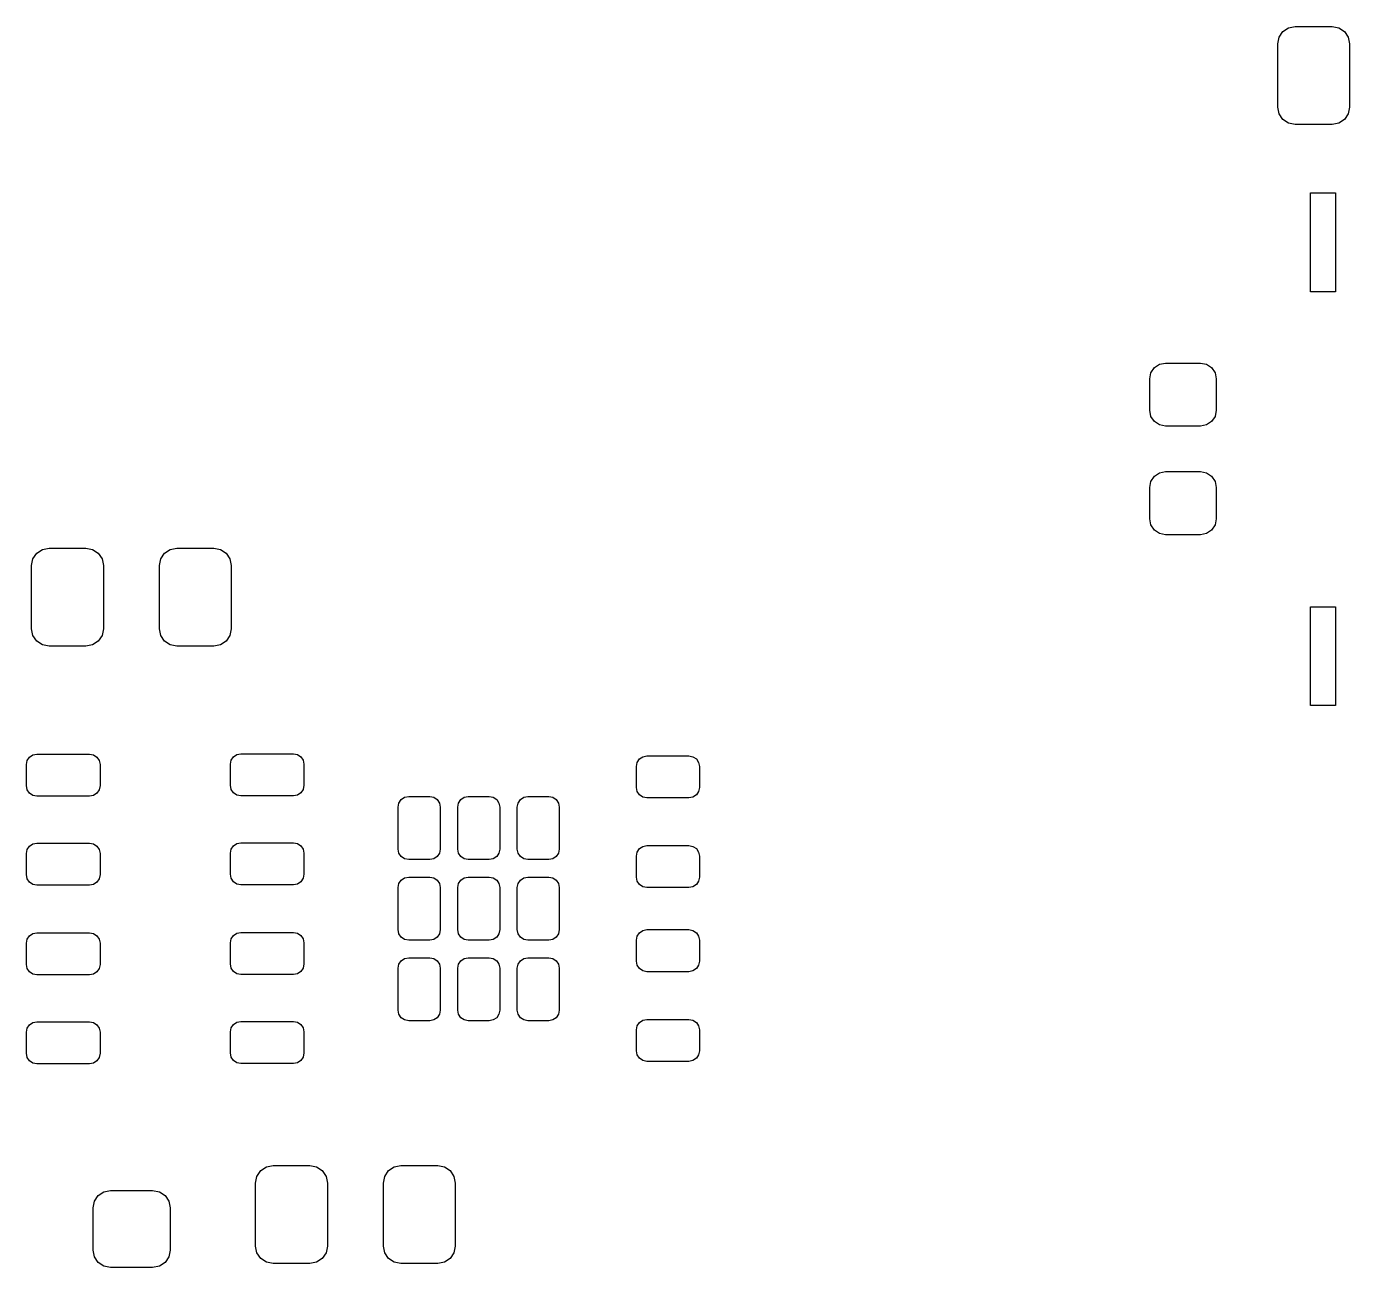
# Model space of a CAD drawing. Header units: millimetres. Extents: x 58.4 to 140.9, y -102.5 to -49.7.
# Drawn here: x 102.11 to 120.99, y -67.43 to -49.72 of the extents above; entities that cross this region are included whole.
import ezdxf

# ---------------------------------------------------------------- set-up
doc = ezdxf.new("R2010")
doc.units = ezdxf.units.MM
doc.layers.add('F.Paste', color=253, linetype='CONTINUOUS', true_color=0xb4a09a)

msp = doc.modelspace()

# ---------------------------------------------------------------- linework, layer by layer
at = {"layer": 'F.Paste', "linetype": 'CONTINUOUS'}
for p, q in [((119.988903, -49.873329), (120.043096, -49.792223)), ((120.043096, -49.792223), (120.124202, -49.73803)), ((120.124202, -49.73803), (120.219873, -49.719)), ((120.219873, -49.719), (120.744873, -49.719)), ((120.744873, -49.719), (120.840544, -49.73803)), ((120.840544, -49.73803), (120.92165, -49.792223)), ((120.92165, -49.792223), (120.975843, -49.873329)), ((119.969873, -49.969), (119.988903, -49.873329)), ((119.969873, -50.869), (119.969873, -49.969)), ((120.975843, -49.873329), (120.994873, -49.969)), ((120.994873, -49.969), (120.994873, -50.869)), ((119.988903, -50.964671), (119.969873, -50.869)), ((120.043096, -51.045777), (119.988903, -50.964671)), ((120.975843, -50.964671), (120.92165, -51.045777)), ((120.994873, -50.869), (120.975843, -50.964671)), ((120.124202, -51.09997), (120.043096, -51.045777)), ((120.219873, -51.119), (120.124202, -51.09997)), ((120.744873, -51.119), (120.219873, -51.119)), ((120.840544, -51.09997), (120.744873, -51.119)), ((120.92165, -51.045777), (120.840544, -51.09997)), ((120.438291, -53.5051), (120.438291, -52.0954)), ((120.438291, -52.0954), (120.793891, -52.0954)), ((120.793891, -52.0954), (120.793891, -53.5051)), ((120.793891, -53.5051), (120.438291, -53.5051)), ((118.208901, -54.588192), (118.281896, -54.539418)), ((118.281896, -54.539418), (118.368, -54.522291)), ((118.368, -54.522291), (118.868, -54.522291)), ((118.868, -54.522291), (118.954104, -54.539418)), ((118.954104, -54.539418), (119.027099, -54.588192)), ((118.143, -54.747291), (118.160127, -54.661187)), ((118.143, -55.197291), (118.143, -54.747291)), ((118.160127, -54.661187), (118.208901, -54.588192)), ((119.027099, -54.588192), (119.075873, -54.661187)), ((119.075873, -54.661187), (119.093, -54.747291)), ((119.093, -54.747291), (119.093, -55.197291)), ((118.160127, -55.283395), (118.143, -55.197291)), ((118.208901, -55.35639), (118.160127, -55.283395)), ((119.075873, -55.283395), (119.027099, -55.35639)), ((119.093, -55.197291), (119.075873, -55.283395)), ((118.281896, -55.405164), (118.208901, -55.35639)), ((118.368, -55.422291), (118.281896, -55.405164)), ((118.868, -55.422291), (118.368, -55.422291)), ((118.954104, -55.405164), (118.868, -55.422291)), ((119.027099, -55.35639), (118.954104, -55.405164)), ((118.281896, -56.089418), (118.368, -56.072291)), ((118.368, -56.072291), (118.868, -56.072291)), ((118.868, -56.072291), (118.954104, -56.089418)), ((118.143, -56.297291), (118.160127, -56.211187)), ((118.160127, -56.211187), (118.208901, -56.138192)), ((118.208901, -56.138192), (118.281896, -56.089418)), ((118.954104, -56.089418), (119.027099, -56.138192)), ((119.027099, -56.138192), (119.075873, -56.211187)), ((119.075873, -56.211187), (119.093, -56.297291)), ((118.143, -56.747291), (118.143, -56.297291)), ((119.093, -56.297291), (119.093, -56.747291)), ((118.160127, -56.833395), (118.143, -56.747291)), ((118.208901, -56.90639), (118.160127, -56.833395)), ((119.075873, -56.833395), (119.027099, -56.90639)), ((119.093, -56.747291), (119.075873, -56.833395)), ((118.281896, -56.955164), (118.208901, -56.90639)), ((118.368, -56.972291), (118.281896, -56.955164)), ((118.868, -56.972291), (118.368, -56.972291)), ((118.954104, -56.955164), (118.868, -56.972291)), ((119.027099, -56.90639), (118.954104, -56.955164)), ((102.257828, -57.237112), (102.338934, -57.182919)), ((102.338934, -57.182919), (102.434605, -57.163889)), ((102.434605, -57.163889), (102.959605, -57.163889)), ((102.959605, -57.163889), (103.055276, -57.182919)), ((103.055276, -57.182919), (103.136382, -57.237112)), ((104.082828, -57.237112), (104.163934, -57.182919)), ((104.163934, -57.182919), (104.259605, -57.163889)), ((104.259605, -57.163889), (104.784605, -57.163889)), ((104.784605, -57.163889), (104.880276, -57.182919)), ((104.880276, -57.182919), (104.961382, -57.237112)), ((102.184605, -57.413889), (102.203635, -57.318218)), ((102.203635, -57.318218), (102.257828, -57.237112)), ((103.136382, -57.237112), (103.190575, -57.318218)), ((103.190575, -57.318218), (103.209605, -57.413889)), ((104.009605, -57.413889), (104.028635, -57.318218)), ((104.028635, -57.318218), (104.082828, -57.237112)), ((104.961382, -57.237112), (105.015575, -57.318218)), ((105.015575, -57.318218), (105.034605, -57.413889)), ((102.184605, -58.313889), (102.184605, -57.413889)), ((103.209605, -57.413889), (103.209605, -58.313889)), ((104.009605, -58.313889), (104.009605, -57.413889)), ((105.034605, -57.413889), (105.034605, -58.313889)), ((120.438291, -59.4106), (120.438291, -58.0009)), ((120.438291, -58.0009), (120.793891, -58.0009)), ((120.793891, -58.0009), (120.793891, -59.4106)), ((102.203635, -58.40956), (102.184605, -58.313889)), ((103.209605, -58.313889), (103.190575, -58.40956)), ((104.028635, -58.40956), (104.009605, -58.313889)), ((105.034605, -58.313889), (105.015575, -58.40956)), ((102.257828, -58.490666), (102.203635, -58.40956)), ((102.338934, -58.544859), (102.257828, -58.490666)), ((103.136382, -58.490666), (103.055276, -58.544859)), ((103.190575, -58.40956), (103.136382, -58.490666)), ((104.082828, -58.490666), (104.028635, -58.40956)), ((104.163934, -58.544859), (104.082828, -58.490666)), ((104.961382, -58.490666), (104.880276, -58.544859)), ((105.015575, -58.40956), (104.961382, -58.490666)), ((102.434605, -58.563889), (102.338934, -58.544859)), ((102.959605, -58.563889), (102.434605, -58.563889)), ((103.055276, -58.544859), (102.959605, -58.563889)), ((104.259605, -58.563889), (104.163934, -58.544859)), ((104.784605, -58.563889), (104.259605, -58.563889)), ((104.880276, -58.544859), (104.784605, -58.563889)), ((120.793891, -59.4106), (120.438291, -59.4106)), ((102.111605, -60.253889), (102.123023, -60.196486)), ((102.123023, -60.196486), (102.155539, -60.147823)), ((102.155539, -60.147823), (102.204202, -60.115307)), ((102.204202, -60.115307), (102.261605, -60.103889)), ((102.261605, -60.103889), (103.011605, -60.103889)), ((103.011605, -60.103889), (103.069008, -60.115307)), ((103.069008, -60.115307), (103.117671, -60.147823)), ((103.117671, -60.147823), (103.150187, -60.196486)), ((103.150187, -60.196486), (103.161605, -60.253889)), ((105.021605, -60.248889), (105.033023, -60.191486)), ((105.033023, -60.191486), (105.065539, -60.142823)), ((105.065539, -60.142823), (105.114202, -60.110307)), ((105.114202, -60.110307), (105.171605, -60.098889)), ((105.171605, -60.098889), (105.921605, -60.098889)), ((105.921605, -60.098889), (105.979008, -60.110307)), ((105.979008, -60.110307), (106.027671, -60.142823)), ((106.027671, -60.142823), (106.060187, -60.191486)), ((106.060187, -60.191486), (106.071605, -60.248889)), ((110.816605, -60.278889), (110.828023, -60.221486)), ((110.828023, -60.221486), (110.860539, -60.172823)), ((110.860539, -60.172823), (110.909202, -60.140307)), ((110.909202, -60.140307), (110.966605, -60.128889)), ((110.966605, -60.128889), (111.566605, -60.128889)), ((111.566605, -60.128889), (111.624008, -60.140307)), ((111.624008, -60.140307), (111.672671, -60.172823)), ((111.672671, -60.172823), (111.705187, -60.221486)), ((111.705187, -60.221486), (111.716605, -60.278889)), ((102.111605, -60.553889), (102.111605, -60.253889)), ((103.161605, -60.253889), (103.161605, -60.553889)), ((105.021605, -60.548889), (105.021605, -60.248889)), ((106.071605, -60.248889), (106.071605, -60.548889)), ((110.816605, -60.578889), (110.816605, -60.278889)), ((111.716605, -60.278889), (111.716605, -60.578889)), ((102.123023, -60.611292), (102.111605, -60.553889)), ((102.155539, -60.659955), (102.123023, -60.611292)), ((103.150187, -60.611292), (103.117671, -60.659955)), ((103.161605, -60.553889), (103.150187, -60.611292)), ((105.033023, -60.606292), (105.021605, -60.548889)), ((105.065539, -60.654955), (105.033023, -60.606292)), ((106.060187, -60.606292), (106.027671, -60.654955)), ((106.071605, -60.548889), (106.060187, -60.606292)), ((110.828023, -60.636292), (110.816605, -60.578889)), ((111.716605, -60.578889), (111.705187, -60.636292)), ((102.204202, -60.692471), (102.155539, -60.659955)), ((102.261605, -60.703889), (102.204202, -60.692471)), ((103.011605, -60.703889), (102.261605, -60.703889)), ((103.069008, -60.692471), (103.011605, -60.703889)), ((103.117671, -60.659955), (103.069008, -60.692471)), ((105.114202, -60.687471), (105.065539, -60.654955)), ((105.171605, -60.698889), (105.114202, -60.687471)), ((105.921605, -60.698889), (105.171605, -60.698889)), ((105.979008, -60.687471), (105.921605, -60.698889)), ((106.027671, -60.654955), (105.979008, -60.687471)), ((107.416605, -60.858889), (107.428023, -60.801486)), ((107.428023, -60.801486), (107.460539, -60.752823)), ((107.460539, -60.752823), (107.509202, -60.720307)), ((107.509202, -60.720307), (107.566605, -60.708889)), ((107.566605, -60.708889), (107.866605, -60.708889)), ((107.866605, -60.708889), (107.924008, -60.720307)), ((107.924008, -60.720307), (107.972671, -60.752823)), ((107.972671, -60.752823), (108.005187, -60.801486)), ((108.005187, -60.801486), (108.016605, -60.858889)), ((108.266605, -60.858889), (108.278023, -60.801486)), ((108.278023, -60.801486), (108.310539, -60.752823)), ((108.310539, -60.752823), (108.359202, -60.720307)), ((108.359202, -60.720307), (108.416605, -60.708889)), ((108.416605, -60.708889), (108.716605, -60.708889)), ((108.716605, -60.708889), (108.774008, -60.720307)), ((108.774008, -60.720307), (108.822671, -60.752823)), ((108.822671, -60.752823), (108.855187, -60.801486)), ((108.855187, -60.801486), (108.866605, -60.858889)), ((109.116605, -60.858889), (109.128023, -60.801486)), ((109.128023, -60.801486), (109.160539, -60.752823)), ((109.160539, -60.752823), (109.209202, -60.720307)), ((109.209202, -60.720307), (109.266605, -60.708889)), ((109.266605, -60.708889), (109.566605, -60.708889)), ((109.566605, -60.708889), (109.624008, -60.720307)), ((109.624008, -60.720307), (109.672671, -60.752823)), ((109.672671, -60.752823), (109.705187, -60.801486)), ((109.705187, -60.801486), (109.716605, -60.858889)), ((110.860539, -60.684955), (110.828023, -60.636292)), ((110.909202, -60.717471), (110.860539, -60.684955)), ((110.966605, -60.728889), (110.909202, -60.717471)), ((111.566605, -60.728889), (110.966605, -60.728889)), ((111.624008, -60.717471), (111.566605, -60.728889)), ((111.672671, -60.684955), (111.624008, -60.717471)), ((111.705187, -60.636292), (111.672671, -60.684955)), ((107.416605, -61.458889), (107.416605, -60.858889)), ((108.016605, -60.858889), (108.016605, -61.458889)), ((108.266605, -61.458889), (108.266605, -60.858889)), ((108.866605, -60.858889), (108.866605, -61.458889)), ((109.116605, -61.458889), (109.116605, -60.858889)), ((109.716605, -60.858889), (109.716605, -61.458889)), ((105.114202, -61.380307), (105.171605, -61.368889)), ((105.171605, -61.368889), (105.921605, -61.368889)), ((105.921605, -61.368889), (105.979008, -61.380307)), ((102.111605, -61.523889), (102.123023, -61.466486)), ((102.111605, -61.823889), (102.111605, -61.523889)), ((102.123023, -61.466486), (102.155539, -61.417823)), ((102.155539, -61.417823), (102.204202, -61.385307)), ((102.204202, -61.385307), (102.261605, -61.373889)), ((102.261605, -61.373889), (103.011605, -61.373889)), ((103.011605, -61.373889), (103.069008, -61.385307)), ((103.069008, -61.385307), (103.117671, -61.417823)), ((103.117671, -61.417823), (103.150187, -61.466486)), ((103.150187, -61.466486), (103.161605, -61.523889)), ((103.161605, -61.523889), (103.161605, -61.823889)), ((105.021605, -61.518889), (105.033023, -61.461486)), ((105.021605, -61.818889), (105.021605, -61.518889)), ((105.033023, -61.461486), (105.065539, -61.412823)), ((105.065539, -61.412823), (105.114202, -61.380307)), ((105.979008, -61.380307), (106.027671, -61.412823)), ((106.027671, -61.412823), (106.060187, -61.461486)), ((106.060187, -61.461486), (106.071605, -61.518889)), ((106.071605, -61.518889), (106.071605, -61.818889)), ((107.428023, -61.516292), (107.416605, -61.458889)), ((107.460539, -61.564955), (107.428023, -61.516292)), ((108.005187, -61.516292), (107.972671, -61.564955)), ((108.016605, -61.458889), (108.005187, -61.516292)), ((108.278023, -61.516292), (108.266605, -61.458889)), ((108.310539, -61.564955), (108.278023, -61.516292)), ((108.855187, -61.516292), (108.822671, -61.564955)), ((108.866605, -61.458889), (108.855187, -61.516292)), ((109.128023, -61.516292), (109.116605, -61.458889)), ((109.160539, -61.564955), (109.128023, -61.516292)), ((109.705187, -61.516292), (109.672671, -61.564955)), ((109.716605, -61.458889), (109.705187, -61.516292)), ((110.816605, -61.558889), (110.828023, -61.501486)), ((110.816605, -61.858889), (110.816605, -61.558889)), ((110.828023, -61.501486), (110.860539, -61.452823)), ((110.860539, -61.452823), (110.909202, -61.420307)), ((110.909202, -61.420307), (110.966605, -61.408889)), ((110.966605, -61.408889), (111.566605, -61.408889)), ((111.566605, -61.408889), (111.624008, -61.420307)), ((111.624008, -61.420307), (111.672671, -61.452823)), ((111.672671, -61.452823), (111.705187, -61.501486)), ((111.705187, -61.501486), (111.716605, -61.558889)), ((111.716605, -61.558889), (111.716605, -61.858889)), ((107.509202, -61.597471), (107.460539, -61.564955)), ((107.566605, -61.608889), (107.509202, -61.597471)), ((107.866605, -61.608889), (107.566605, -61.608889)), ((107.924008, -61.597471), (107.866605, -61.608889)), ((107.972671, -61.564955), (107.924008, -61.597471)), ((108.359202, -61.597471), (108.310539, -61.564955)), ((108.416605, -61.608889), (108.359202, -61.597471)), ((108.716605, -61.608889), (108.416605, -61.608889)), ((108.774008, -61.597471), (108.716605, -61.608889)), ((108.822671, -61.564955), (108.774008, -61.597471)), ((109.209202, -61.597471), (109.160539, -61.564955)), ((109.266605, -61.608889), (109.209202, -61.597471)), ((109.566605, -61.608889), (109.266605, -61.608889)), ((109.624008, -61.597471), (109.566605, -61.608889)), ((109.672671, -61.564955), (109.624008, -61.597471)), ((102.123023, -61.881292), (102.111605, -61.823889)), ((102.155539, -61.929955), (102.123023, -61.881292)), ((102.204202, -61.962471), (102.155539, -61.929955)), ((103.117671, -61.929955), (103.069008, -61.962471)), ((103.150187, -61.881292), (103.117671, -61.929955)), ((103.161605, -61.823889), (103.150187, -61.881292)), ((105.033023, -61.876292), (105.021605, -61.818889)), ((105.065539, -61.924955), (105.033023, -61.876292)), ((105.114202, -61.957471), (105.065539, -61.924955)), ((106.027671, -61.924955), (105.979008, -61.957471)), ((106.060187, -61.876292), (106.027671, -61.924955)), ((106.071605, -61.818889), (106.060187, -61.876292)), ((107.428023, -61.951486), (107.460539, -61.902823)), ((107.460539, -61.902823), (107.509202, -61.870307)), ((107.509202, -61.870307), (107.566605, -61.858889)), ((107.566605, -61.858889), (107.866605, -61.858889)), ((107.866605, -61.858889), (107.924008, -61.870307)), ((107.924008, -61.870307), (107.972671, -61.902823)), ((107.972671, -61.902823), (108.005187, -61.951486)), ((108.278023, -61.951486), (108.310539, -61.902823)), ((108.310539, -61.902823), (108.359202, -61.870307)), ((108.359202, -61.870307), (108.416605, -61.858889)), ((108.416605, -61.858889), (108.716605, -61.858889)), ((108.716605, -61.858889), (108.774008, -61.870307)), ((108.774008, -61.870307), (108.822671, -61.902823)), ((108.822671, -61.902823), (108.855187, -61.951486)), ((109.128023, -61.951486), (109.160539, -61.902823)), ((109.160539, -61.902823), (109.209202, -61.870307)), ((109.209202, -61.870307), (109.266605, -61.858889)), ((109.266605, -61.858889), (109.566605, -61.858889)), ((109.566605, -61.858889), (109.624008, -61.870307)), ((109.624008, -61.870307), (109.672671, -61.902823)), ((109.672671, -61.902823), (109.705187, -61.951486)), ((110.828023, -61.916292), (110.816605, -61.858889)), ((110.860539, -61.964955), (110.828023, -61.916292)), ((111.705187, -61.916292), (111.672671, -61.964955)), ((111.716605, -61.858889), (111.705187, -61.916292)), ((102.261605, -61.973889), (102.204202, -61.962471)), ((103.011605, -61.973889), (102.261605, -61.973889)), ((103.069008, -61.962471), (103.011605, -61.973889)), ((105.171605, -61.968889), (105.114202, -61.957471)), ((105.921605, -61.968889), (105.171605, -61.968889)), ((105.979008, -61.957471), (105.921605, -61.968889)), ((107.416605, -62.008889), (107.428023, -61.951486)), ((107.416605, -62.608889), (107.416605, -62.008889)), ((108.005187, -61.951486), (108.016605, -62.008889)), ((108.016605, -62.008889), (108.016605, -62.608889)), ((108.266605, -62.008889), (108.278023, -61.951486)), ((108.266605, -62.608889), (108.266605, -62.008889)), ((108.855187, -61.951486), (108.866605, -62.008889)), ((108.866605, -62.008889), (108.866605, -62.608889)), ((109.116605, -62.008889), (109.128023, -61.951486)), ((109.116605, -62.608889), (109.116605, -62.008889)), ((109.705187, -61.951486), (109.716605, -62.008889)), ((109.716605, -62.008889), (109.716605, -62.608889)), ((110.909202, -61.997471), (110.860539, -61.964955)), ((110.966605, -62.008889), (110.909202, -61.997471)), ((111.566605, -62.008889), (110.966605, -62.008889)), ((111.624008, -61.997471), (111.566605, -62.008889)), ((111.672671, -61.964955), (111.624008, -61.997471)), ((102.155539, -62.697823), (102.204202, -62.665307)), ((102.204202, -62.665307), (102.261605, -62.653889)), ((102.261605, -62.653889), (103.011605, -62.653889)), ((103.011605, -62.653889), (103.069008, -62.665307)), ((103.069008, -62.665307), (103.117671, -62.697823)), ((105.065539, -62.692823), (105.114202, -62.660307)), ((105.114202, -62.660307), (105.171605, -62.648889)), ((105.171605, -62.648889), (105.921605, -62.648889)), ((105.921605, -62.648889), (105.979008, -62.660307)), ((105.979008, -62.660307), (106.027671, -62.692823)), ((107.428023, -62.666292), (107.416605, -62.608889)), ((107.460539, -62.714955), (107.428023, -62.666292)), ((108.005187, -62.666292), (107.972671, -62.714955)), ((108.016605, -62.608889), (108.005187, -62.666292)), ((108.278023, -62.666292), (108.266605, -62.608889)), ((108.310539, -62.714955), (108.278023, -62.666292)), ((108.855187, -62.666292), (108.822671, -62.714955)), ((108.866605, -62.608889), (108.855187, -62.666292)), ((109.128023, -62.666292), (109.116605, -62.608889)), ((109.160539, -62.714955), (109.128023, -62.666292)), ((109.705187, -62.666292), (109.672671, -62.714955)), ((109.716605, -62.608889), (109.705187, -62.666292)), ((110.828023, -62.701486), (110.860539, -62.652823)), ((110.860539, -62.652823), (110.909202, -62.620307)), ((110.909202, -62.620307), (110.966605, -62.608889)), ((110.966605, -62.608889), (111.566605, -62.608889)), ((111.566605, -62.608889), (111.624008, -62.620307)), ((111.624008, -62.620307), (111.672671, -62.652823)), ((111.672671, -62.652823), (111.705187, -62.701486)), ((102.111605, -62.803889), (102.123023, -62.746486)), ((102.111605, -63.103889), (102.111605, -62.803889)), ((102.123023, -62.746486), (102.155539, -62.697823)), ((103.117671, -62.697823), (103.150187, -62.746486)), ((103.150187, -62.746486), (103.161605, -62.803889)), ((103.161605, -62.803889), (103.161605, -63.103889)), ((105.021605, -62.798889), (105.033023, -62.741486)), ((105.021605, -63.098889), (105.021605, -62.798889)), ((105.033023, -62.741486), (105.065539, -62.692823)), ((106.027671, -62.692823), (106.060187, -62.741486)), ((106.060187, -62.741486), (106.071605, -62.798889)), ((106.071605, -62.798889), (106.071605, -63.098889)), ((107.509202, -62.747471), (107.460539, -62.714955)), ((107.566605, -62.758889), (107.509202, -62.747471)), ((107.866605, -62.758889), (107.566605, -62.758889)), ((107.924008, -62.747471), (107.866605, -62.758889)), ((107.972671, -62.714955), (107.924008, -62.747471)), ((108.359202, -62.747471), (108.310539, -62.714955)), ((108.416605, -62.758889), (108.359202, -62.747471)), ((108.716605, -62.758889), (108.416605, -62.758889)), ((108.774008, -62.747471), (108.716605, -62.758889)), ((108.822671, -62.714955), (108.774008, -62.747471)), ((109.209202, -62.747471), (109.160539, -62.714955)), ((109.266605, -62.758889), (109.209202, -62.747471)), ((109.566605, -62.758889), (109.266605, -62.758889)), ((109.624008, -62.747471), (109.566605, -62.758889)), ((109.672671, -62.714955), (109.624008, -62.747471)), ((110.816605, -62.758889), (110.828023, -62.701486)), ((110.816605, -63.058889), (110.816605, -62.758889)), ((111.705187, -62.701486), (111.716605, -62.758889)), ((111.716605, -62.758889), (111.716605, -63.058889)), ((107.428023, -63.101486), (107.460539, -63.052823)), ((107.460539, -63.052823), (107.509202, -63.020307)), ((107.509202, -63.020307), (107.566605, -63.008889)), ((107.566605, -63.008889), (107.866605, -63.008889)), ((107.866605, -63.008889), (107.924008, -63.020307)), ((107.924008, -63.020307), (107.972671, -63.052823)), ((107.972671, -63.052823), (108.005187, -63.101486)), ((108.278023, -63.101486), (108.310539, -63.052823)), ((108.310539, -63.052823), (108.359202, -63.020307)), ((108.359202, -63.020307), (108.416605, -63.008889)), ((108.416605, -63.008889), (108.716605, -63.008889)), ((108.716605, -63.008889), (108.774008, -63.020307)), ((108.774008, -63.020307), (108.822671, -63.052823)), ((108.822671, -63.052823), (108.855187, -63.101486)), ((109.128023, -63.101486), (109.160539, -63.052823)), ((109.160539, -63.052823), (109.209202, -63.020307)), ((109.209202, -63.020307), (109.266605, -63.008889)), ((109.266605, -63.008889), (109.566605, -63.008889)), ((109.566605, -63.008889), (109.624008, -63.020307)), ((109.624008, -63.020307), (109.672671, -63.052823)), ((109.672671, -63.052823), (109.705187, -63.101486)), ((110.828023, -63.116292), (110.816605, -63.058889)), ((111.716605, -63.058889), (111.705187, -63.116292)), ((102.123023, -63.161292), (102.111605, -63.103889)), ((102.155539, -63.209955), (102.123023, -63.161292)), ((102.204202, -63.242471), (102.155539, -63.209955)), ((102.261605, -63.253889), (102.204202, -63.242471)), ((103.011605, -63.253889), (102.261605, -63.253889)), ((103.069008, -63.242471), (103.011605, -63.253889)), ((103.117671, -63.209955), (103.069008, -63.242471)), ((103.150187, -63.161292), (103.117671, -63.209955)), ((103.161605, -63.103889), (103.150187, -63.161292)), ((105.033023, -63.156292), (105.021605, -63.098889)), ((105.065539, -63.204955), (105.033023, -63.156292)), ((105.114202, -63.237471), (105.065539, -63.204955)), ((105.171605, -63.248889), (105.114202, -63.237471)), ((105.921605, -63.248889), (105.171605, -63.248889)), ((105.979008, -63.237471), (105.921605, -63.248889)), ((106.027671, -63.204955), (105.979008, -63.237471)), ((106.060187, -63.156292), (106.027671, -63.204955)), ((106.071605, -63.098889), (106.060187, -63.156292)), ((107.416605, -63.158889), (107.428023, -63.101486)), ((107.416605, -63.758889), (107.416605, -63.158889)), ((108.005187, -63.101486), (108.016605, -63.158889)), ((108.016605, -63.158889), (108.016605, -63.758889)), ((108.266605, -63.158889), (108.278023, -63.101486)), ((108.266605, -63.758889), (108.266605, -63.158889)), ((108.855187, -63.101486), (108.866605, -63.158889)), ((108.866605, -63.158889), (108.866605, -63.758889)), ((109.116605, -63.158889), (109.128023, -63.101486)), ((109.116605, -63.758889), (109.116605, -63.158889)), ((109.705187, -63.101486), (109.716605, -63.158889)), ((109.716605, -63.158889), (109.716605, -63.758889)), ((110.860539, -63.164955), (110.828023, -63.116292)), ((110.909202, -63.197471), (110.860539, -63.164955)), ((110.966605, -63.208889), (110.909202, -63.197471)), ((111.566605, -63.208889), (110.966605, -63.208889)), ((111.624008, -63.197471), (111.566605, -63.208889)), ((111.672671, -63.164955), (111.624008, -63.197471)), ((111.705187, -63.116292), (111.672671, -63.164955)), ((107.428023, -63.816292), (107.416605, -63.758889)), ((107.460539, -63.864955), (107.428023, -63.816292)), ((108.005187, -63.816292), (107.972671, -63.864955)), ((108.016605, -63.758889), (108.005187, -63.816292)), ((108.278023, -63.816292), (108.266605, -63.758889)), ((108.310539, -63.864955), (108.278023, -63.816292)), ((108.855187, -63.816292), (108.822671, -63.864955)), ((108.866605, -63.758889), (108.855187, -63.816292)), ((109.128023, -63.816292), (109.116605, -63.758889)), ((109.160539, -63.864955), (109.128023, -63.816292)), ((109.705187, -63.816292), (109.672671, -63.864955)), ((109.716605, -63.758889), (109.705187, -63.816292)), ((102.123023, -64.016486), (102.155539, -63.967823)), ((102.155539, -63.967823), (102.204202, -63.935307)), ((102.204202, -63.935307), (102.261605, -63.923889)), ((102.261605, -63.923889), (103.011605, -63.923889)), ((103.011605, -63.923889), (103.069008, -63.935307)), ((103.069008, -63.935307), (103.117671, -63.967823)), ((103.117671, -63.967823), (103.150187, -64.016486)), ((105.021605, -64.068889), (105.033023, -64.011486)), ((105.033023, -64.011486), (105.065539, -63.962823)), ((105.065539, -63.962823), (105.114202, -63.930307)), ((105.114202, -63.930307), (105.171605, -63.918889)), ((105.171605, -63.918889), (105.921605, -63.918889)), ((105.921605, -63.918889), (105.979008, -63.930307)), ((105.979008, -63.930307), (106.027671, -63.962823)), ((106.027671, -63.962823), (106.060187, -64.011486)), ((106.060187, -64.011486), (106.071605, -64.068889)), ((107.509202, -63.897471), (107.460539, -63.864955)), ((107.566605, -63.908889), (107.509202, -63.897471)), ((107.866605, -63.908889), (107.566605, -63.908889)), ((107.924008, -63.897471), (107.866605, -63.908889)), ((107.972671, -63.864955), (107.924008, -63.897471)), ((108.359202, -63.897471), (108.310539, -63.864955)), ((108.416605, -63.908889), (108.359202, -63.897471)), ((108.716605, -63.908889), (108.416605, -63.908889)), ((108.774008, -63.897471), (108.716605, -63.908889)), ((108.822671, -63.864955), (108.774008, -63.897471)), ((109.209202, -63.897471), (109.160539, -63.864955)), ((109.266605, -63.908889), (109.209202, -63.897471)), ((109.566605, -63.908889), (109.266605, -63.908889)), ((109.624008, -63.897471), (109.566605, -63.908889)), ((109.672671, -63.864955), (109.624008, -63.897471)), ((110.816605, -64.038889), (110.828023, -63.981486)), ((110.828023, -63.981486), (110.860539, -63.932823)), ((110.860539, -63.932823), (110.909202, -63.900307)), ((110.909202, -63.900307), (110.966605, -63.888889)), ((110.966605, -63.888889), (111.566605, -63.888889)), ((111.566605, -63.888889), (111.624008, -63.900307)), ((111.624008, -63.900307), (111.672671, -63.932823)), ((111.672671, -63.932823), (111.705187, -63.981486)), ((111.705187, -63.981486), (111.716605, -64.038889)), ((102.111605, -64.073889), (102.123023, -64.016486)), ((102.111605, -64.373889), (102.111605, -64.073889)), ((103.150187, -64.016486), (103.161605, -64.073889)), ((103.161605, -64.073889), (103.161605, -64.373889)), ((105.021605, -64.368889), (105.021605, -64.068889)), ((106.071605, -64.068889), (106.071605, -64.368889)), ((110.816605, -64.338889), (110.816605, -64.038889)), ((111.716605, -64.038889), (111.716605, -64.338889)), ((102.123023, -64.431292), (102.111605, -64.373889)), ((103.161605, -64.373889), (103.150187, -64.431292)), ((105.033023, -64.426292), (105.021605, -64.368889)), ((106.071605, -64.368889), (106.060187, -64.426292)), ((110.828023, -64.396292), (110.816605, -64.338889)), ((111.716605, -64.338889), (111.705187, -64.396292)), ((102.155539, -64.479955), (102.123023, -64.431292)), ((102.204202, -64.512471), (102.155539, -64.479955)), ((102.261605, -64.523889), (102.204202, -64.512471)), ((103.011605, -64.523889), (102.261605, -64.523889)), ((103.069008, -64.512471), (103.011605, -64.523889)), ((103.117671, -64.479955), (103.069008, -64.512471)), ((103.150187, -64.431292), (103.117671, -64.479955)), ((105.065539, -64.474955), (105.033023, -64.426292)), ((105.114202, -64.507471), (105.065539, -64.474955)), ((105.171605, -64.518889), (105.114202, -64.507471)), ((105.921605, -64.518889), (105.171605, -64.518889)), ((105.979008, -64.507471), (105.921605, -64.518889)), ((106.027671, -64.474955), (105.979008, -64.507471)), ((106.060187, -64.426292), (106.027671, -64.474955)), ((110.860539, -64.444955), (110.828023, -64.396292)), ((110.909202, -64.477471), (110.860539, -64.444955)), ((110.966605, -64.488889), (110.909202, -64.477471)), ((111.566605, -64.488889), (110.966605, -64.488889)), ((111.624008, -64.477471), (111.566605, -64.488889)), ((111.672671, -64.444955), (111.624008, -64.477471)), ((111.705187, -64.396292), (111.672671, -64.444955)), ((105.40103, -66.129329), (105.455223, -66.048223)), ((105.455223, -66.048223), (105.536329, -65.99403)), ((105.536329, -65.99403), (105.632, -65.975)), ((105.632, -65.975), (106.157, -65.975)), ((106.157, -65.975), (106.252671, -65.99403)), ((106.252671, -65.99403), (106.333777, -66.048223)), ((106.333777, -66.048223), (106.38797, -66.129329)), ((107.22603, -66.129329), (107.280223, -66.048223)), ((107.280223, -66.048223), (107.361329, -65.99403)), ((107.361329, -65.99403), (107.457, -65.975)), ((107.457, -65.975), (107.982, -65.975)), ((107.982, -65.975), (108.077671, -65.99403)), ((108.077671, -65.99403), (108.158777, -66.048223)), ((108.158777, -66.048223), (108.21297, -66.129329)), ((105.382, -66.225), (105.40103, -66.129329)), ((105.382, -67.125), (105.382, -66.225)), ((106.38797, -66.129329), (106.407, -66.225)), ((106.407, -66.225), (106.407, -67.125)), ((107.207, -66.225), (107.22603, -66.129329)), ((107.207, -67.125), (107.207, -66.225)), ((108.21297, -66.129329), (108.232, -66.225)), ((108.232, -66.225), (108.232, -67.125)), ((103.081635, -66.485218), (103.135828, -66.404112)), ((103.135828, -66.404112), (103.216934, -66.349919)), ((103.216934, -66.349919), (103.312605, -66.330889)), ((103.312605, -66.330889), (103.912605, -66.330889)), ((103.912605, -66.330889), (104.008276, -66.349919)), ((104.008276, -66.349919), (104.089382, -66.404112)), ((104.089382, -66.404112), (104.143575, -66.485218)), ((103.062605, -66.580889), (103.081635, -66.485218)), ((103.062605, -67.180889), (103.062605, -66.580889)), ((104.143575, -66.485218), (104.162605, -66.580889)), ((104.162605, -66.580889), (104.162605, -67.180889)), ((103.081635, -67.27656), (103.062605, -67.180889)), ((104.162605, -67.180889), (104.143575, -67.27656)), ((105.40103, -67.220671), (105.382, -67.125)), ((105.455223, -67.301777), (105.40103, -67.220671)), ((106.38797, -67.220671), (106.333777, -67.301777)), ((106.407, -67.125), (106.38797, -67.220671)), ((107.22603, -67.220671), (107.207, -67.125)), ((107.280223, -67.301777), (107.22603, -67.220671)), ((108.21297, -67.220671), (108.158777, -67.301777)), ((108.232, -67.125), (108.21297, -67.220671)), ((103.135828, -67.357666), (103.081635, -67.27656)), ((103.216934, -67.411859), (103.135828, -67.357666)), ((103.312605, -67.430889), (103.216934, -67.411859)), ((104.008276, -67.411859), (103.912605, -67.430889)), ((104.089382, -67.357666), (104.008276, -67.411859)), ((104.143575, -67.27656), (104.089382, -67.357666)), ((105.536329, -67.35597), (105.455223, -67.301777)), ((105.632, -67.375), (105.536329, -67.35597)), ((106.157, -67.375), (105.632, -67.375)), ((106.252671, -67.35597), (106.157, -67.375)), ((106.333777, -67.301777), (106.252671, -67.35597)), ((107.361329, -67.35597), (107.280223, -67.301777)), ((107.457, -67.375), (107.361329, -67.35597)), ((107.982, -67.375), (107.457, -67.375)), ((108.077671, -67.35597), (107.982, -67.375)), ((108.158777, -67.301777), (108.077671, -67.35597)), ((103.912605, -67.430889), (103.312605, -67.430889))]:
    msp.add_line(p, q, dxfattribs=at)

doc.saveas('drawing.dxf')
